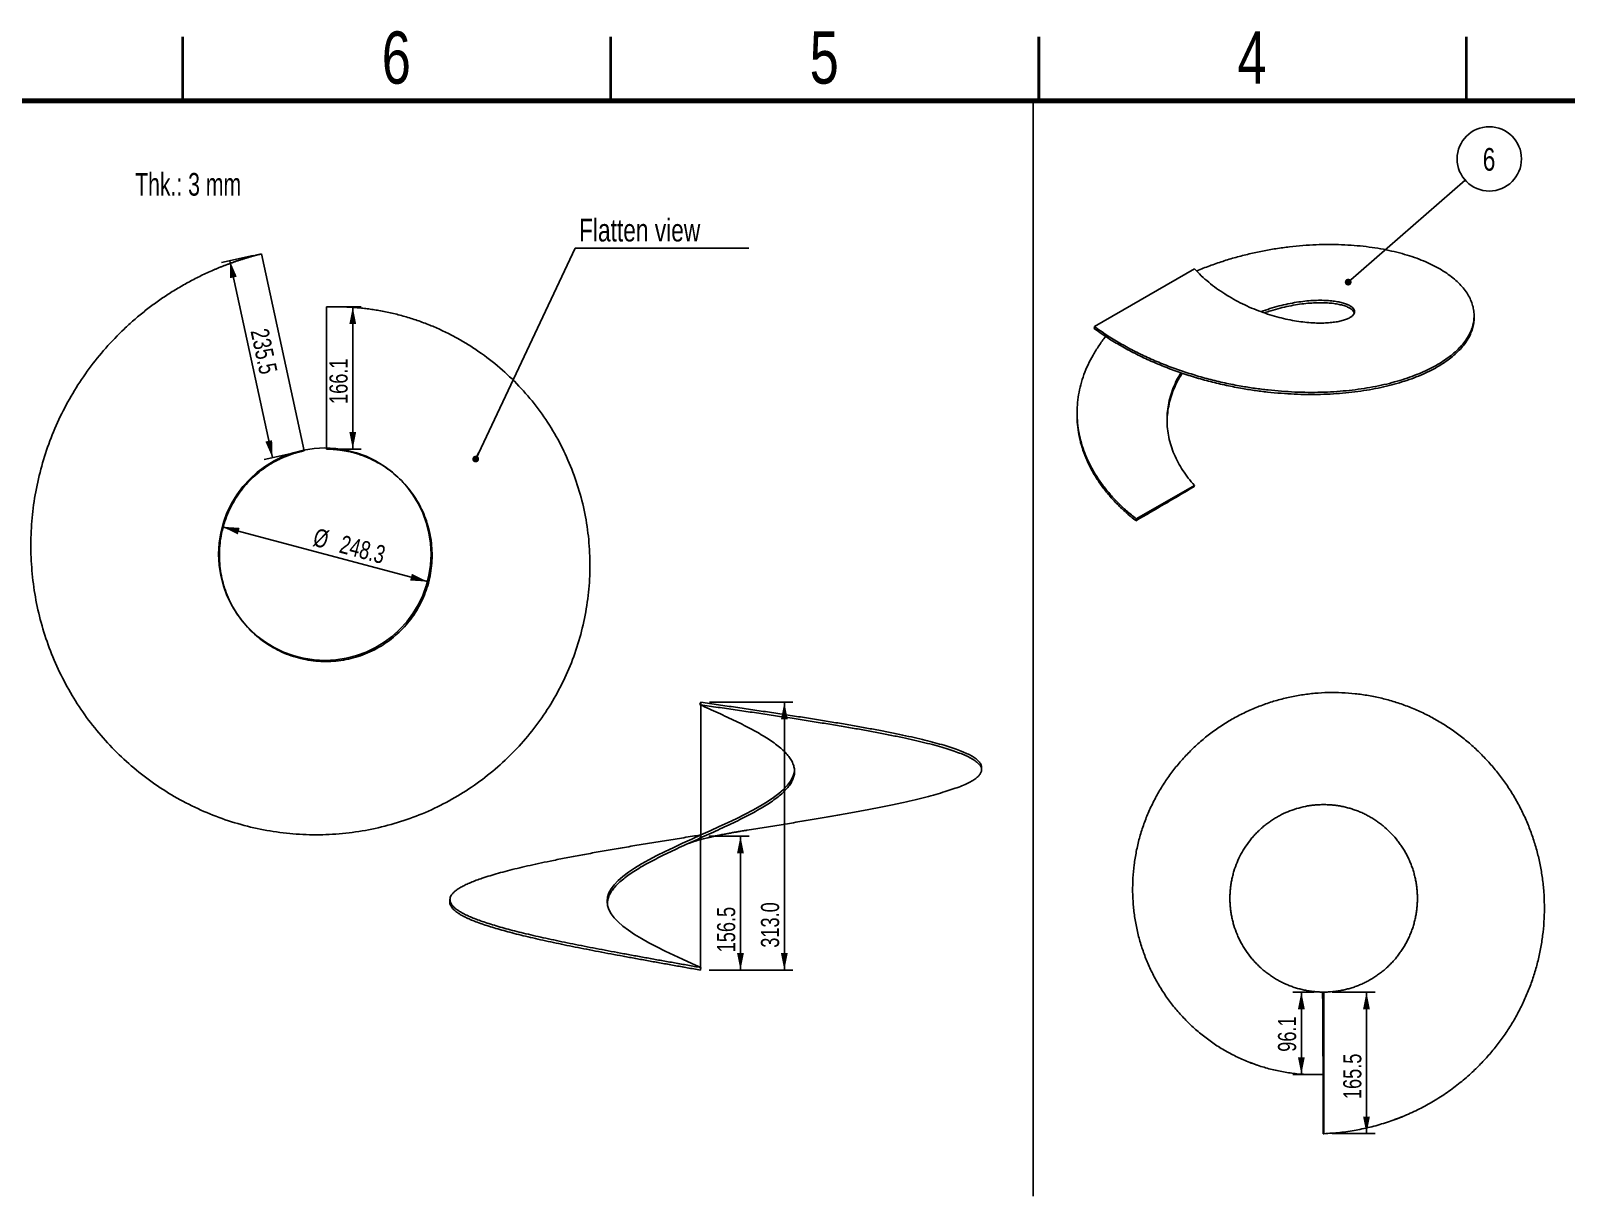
# Model space of a CAD drawing. Header units: millimetres. Extents: x 2 to 418, y 2 to 295.
# Drawn here: x 92.2 to 271.6, y 159 to 295.2 of the extents above; entities that cross this region are included whole.
import ezdxf

# ---------------------------------------------------------------- set-up
doc = ezdxf.new("R2010")
doc.units = ezdxf.units.MM
doc.header["$PDSIZE"] = -1
doc.layers.add('SHEET', color=179, linetype='Continuous')
doc.styles.add('SLDTEXTSTYLE0', font='TXT', dxfattribs={"width": 0.7})
doc.styles.add('SLDTEXTSTYLE1', font='TXT', dxfattribs={"width": 0.75})
doc.dimstyles.new('SLDDIMSTYLE0', dxfattribs={"dimtxt": 0.18, "dimasz": 0.8, "dimexe": 0, "dimexo": 0.0625, "dimgap": 0, "dimtad": 0, "dimtih": 1, "dimtoh": 1, "dimdec": 0, "dimrnd": 1e-09, "dimzin": 0, "dimdsep": 46, "dimtxsty": 'Standard', "dimblk1": 'DOT', "dimblk2": 'DOT', "dimsah": 1, "dimcen": 0.09, "dimadec": 0, "dimazin": 0, "dimtfac": 0.8, "dimtdec": 0, "dimtofl": 0, "dimtmove": 0, "dimatfit": 3, "dimldrblk": 'DOT', "dimfxl": 1, "dimfrac": 2, "dimtolj": 1, "dimtzin": 0, "dimarcsym": 0})
doc.dimstyles.new('SLDDIMSTYLE1', dxfattribs={"dimtxt": 2.116667, "dimasz": 2, "dimexe": 0, "dimexo": 0.0625, "dimgap": 0.529167, "dimtad": 1, "dimdec": 1, "dimlfac": 10, "dimrnd": 1e-09, "dimzin": 12, "dimdsep": 46, "dimtxsty": 'SLDTEXTSTYLE1', "dimsah": 1, "dimcen": 0.09, "dimadec": 0, "dimazin": 3, "dimtfac": 1, "dimtdec": 1, "dimtofl": 0, "dimtmove": 0, "dimatfit": 3, "dimfxl": 1, "dimfrac": 2, "dimtolj": 1, "dimtzin": 12, "dimarcsym": 0})
doc.dimstyles.new('SLDDIMSTYLE11', dxfattribs={"dimtxt": 2.116667, "dimasz": 2, "dimexe": 0, "dimexo": 0.0625, "dimgap": 0.529167, "dimtad": 1, "dimdec": 1, "dimlfac": 10, "dimrnd": 1e-09, "dimzin": 4, "dimdsep": 46, "dimtxsty": 'SLDTEXTSTYLE1', "dimsah": 1, "dimcen": 0.09, "dimadec": 0, "dimazin": 1, "dimtfac": 1, "dimtdec": 1, "dimtofl": 0, "dimtmove": 0, "dimatfit": 3, "dimfxl": 1, "dimfrac": 2, "dimtolj": 1, "dimtzin": 12, "dimarcsym": 0})
doc.dimstyles.new('SLDDIMSTYLE3', dxfattribs={"dimtxt": 2.116667, "dimasz": 2, "dimexe": 0, "dimexo": 0.0625, "dimgap": 0.529167, "dimtad": 1, "dimdec": 1, "dimlfac": 10, "dimrnd": 1e-09, "dimzin": 12, "dimdsep": 46, "dimtxsty": 'SLDTEXTSTYLE1', "dimsah": 1, "dimcen": 0, "dimadec": 0, "dimazin": 3, "dimtfac": 1, "dimtdec": 1, "dimtmove": 0, "dimatfit": 3, "dimfxl": 1, "dimfrac": 2, "dimtolj": 1, "dimtzin": 12, "dimarcsym": 0})

# ---------------------------------------------------------------- blocks, each defined once
blk = doc.blocks.new('SW_NOTE_0_4')
at = {"layer": 'SHEET', "color": 0}
blk.add_circle((2.83, 2.47), 3.76, dxfattribs=at)
at = {"layer": 'SHEET', "color": 0, "insert": (2.8, 3.74), "char_height": 2.65, "attachment_point": 2, "style": 'SLDTEXTSTYLE1'}
blk.add_mtext('6', dxfattribs=at)
blk = doc.blocks.new('_Dot')
at = {"color": 0, "linetype": 'ByBlock', "lineweight": -2}
blk.add_line((-0.5, 0), (-1, 0), dxfattribs=at)
at = {"color": 0, "linetype": 'ByBlock', "const_width": 0.5}
blk.add_lwpolyline([(-0.25, 0, 1), (0.25, 0, 1)], format="xyb", close=True, dxfattribs=at)
blk = doc.blocks.new('_D_2')
at = {"layer": 'SHEET'}
blk.add_line((138.58, 230.83), (114.6, 237.24), dxfattribs=at)
for points in [[(114.6, 237.24), (116.43, 236.34), (116.63, 237.11)], [(138.58, 230.83), (136.76, 231.74), (136.55, 230.96)]]:
    blk.add_solid(points, dxfattribs=at)
at = {"layer": 'SHEET', "char_height": 2.117, "attachment_point": 1, "rotation": 345.0388, "style": 'SLDTEXTSTYLE1'}
for s, insert in [('%%c', (125.62, 237.12)), ('248.3', (128.7, 236.3))]:
    blk.add_mtext(s, dxfattribs=dict(at, insert=insert))
blk = doc.blocks.new('_D_3')
at = {"layer": 'SHEET'}
for p, q in [((118.22, 268.92), (114.51, 268.12)), ((120.46, 245.32), (115.49, 268.33)), ((123.19, 245.91), (119.48, 245.11))]:
    blk.add_line(p, q, dxfattribs=at)
for points in [[(115.49, 268.33), (115.52, 266.29), (116.3, 266.46)], [(120.46, 245.32), (120.43, 247.36), (119.64, 247.19)]]:
    blk.add_solid(points, dxfattribs=at)
at = {"layer": 'SHEET', "insert": (119.96, 260.56), "char_height": 2.117, "attachment_point": 1, "rotation": 282.1842, "style": 'SLDTEXTSTYLE1'}
blk.add_mtext('235.5', dxfattribs=at)
blk = doc.blocks.new('_D_4')
at = {"layer": 'SHEET'}
for p, q in [((127.77, 262.93), (130.85, 262.93)), ((129.85, 262.93), (129.85, 246.32)), ((127.79, 246.32), (130.85, 246.32))]:
    blk.add_line(p, q, dxfattribs=at)
for points in [[(129.85, 262.93), (129.45, 260.93), (130.25, 260.93)], [(129.85, 246.32), (130.25, 248.32), (129.45, 248.32)]]:
    blk.add_solid(points, dxfattribs=at)
at = {"layer": 'SHEET', "insert": (127.13, 251.59), "char_height": 2.117, "attachment_point": 1, "rotation": 90, "style": 'SLDTEXTSTYLE1'}
blk.add_mtext('166.1', dxfattribs=at)
blk = doc.blocks.new('SW_NOTE_0_6')
at = {"layer": 'SHEET', "color": 0}
blk.add_line((20.32, 0), (0, 0), dxfattribs=at)
at = {"layer": 'SHEET', "color": 0, "insert": (0.47, 3.43), "char_height": 2.6458, "attachment_point": 1, "style": 'SLDTEXTSTYLE1'}
blk.add_mtext('Flatten view', dxfattribs=at)
blk = doc.blocks.new('_D_22')
at = {"layer": 'SHEET'}
for p, q in [((171.5, 201.08), (176.15, 201.08)), ((175.15, 185.43), (175.15, 201.08)), ((171.48, 185.43), (176.15, 185.43))]:
    blk.add_line(p, q, dxfattribs=at)
for points in [[(175.15, 201.08), (174.75, 199.08), (175.55, 199.08)], [(175.15, 185.43), (175.55, 187.43), (174.75, 187.43)]]:
    blk.add_solid(points, dxfattribs=at)
at = {"layer": 'SHEET', "insert": (172.42, 187.51), "char_height": 2.117, "attachment_point": 1, "rotation": 90, "style": 'SLDTEXTSTYLE1'}
blk.add_mtext('156.5', dxfattribs=at)
blk = doc.blocks.new('_D_23')
at = {"layer": 'SHEET'}
for p, q in [((171.53, 216.73), (181.28, 216.73)), ((180.28, 185.43), (180.28, 216.73)), ((171.48, 185.43), (181.28, 185.43))]:
    blk.add_line(p, q, dxfattribs=at)
for points in [[(180.28, 216.73), (179.88, 214.73), (180.68, 214.73)], [(180.28, 185.43), (180.68, 187.43), (179.88, 187.43)]]:
    blk.add_solid(points, dxfattribs=at)
at = {"layer": 'SHEET', "insert": (177.55, 188.05), "char_height": 2.117, "attachment_point": 1, "rotation": 90, "style": 'SLDTEXTSTYLE1'}
blk.add_mtext('313.0', dxfattribs=at)
blk = doc.blocks.new('_D_24')
at = {"layer": 'SHEET'}
for p, q in [((242.17, 182.86), (239.69, 182.86)), ((240.69, 173.25), (240.69, 182.86)), ((242.23, 173.25), (239.69, 173.25))]:
    blk.add_line(p, q, dxfattribs=at)
for points in [[(240.69, 182.86), (240.29, 180.86), (241.09, 180.86)], [(240.69, 173.25), (241.09, 175.25), (240.29, 175.25)]]:
    blk.add_solid(points, dxfattribs=at)
at = {"layer": 'SHEET', "insert": (237.96, 175.89), "char_height": 2.117, "attachment_point": 1, "rotation": 90, "style": 'SLDTEXTSTYLE1'}
blk.add_mtext('96.1', dxfattribs=at)
blk = doc.blocks.new('_D_25')
at = {"layer": 'SHEET'}
for p, q in [((244.3, 182.86), (249.3, 182.86)), ((248.3, 182.86), (248.3, 166.32)), ((244.3, 166.32), (249.3, 166.32))]:
    blk.add_line(p, q, dxfattribs=at)
for points in [[(248.3, 182.86), (247.9, 180.86), (248.7, 180.86)], [(248.3, 166.32), (248.7, 168.32), (247.9, 168.32)]]:
    blk.add_solid(points, dxfattribs=at)
at = {"layer": 'SHEET', "insert": (245.58, 170.36), "char_height": 2.117, "attachment_point": 1, "rotation": 90, "style": 'SLDTEXTSTYLE1'}
blk.add_mtext('165.5', dxfattribs=at)

msp = doc.modelspace()

# ---------------------------------------------------------------- linework, layer by layer
at = {"color": 7, "linetype": 'Continuous', "lineweight": 35}
for p, q in [((110, 287), (110, 294.5)), ((160, 287), (160, 294.5)), ((210, 294.5), (210, 287)), ((210, 287), (210, 294.5)), ((260, 287), (260, 294.5))]:
    msp.add_line(p, q, dxfattribs=at)
at = {"color": 7, "linetype": 'Continuous', "lineweight": 70}
msp.add_line((10, 287), (410, 287), dxfattribs=at)
at = {"color": 7, "linetype": 'Continuous', "lineweight": 25}
for p, q in [((124.172, 246.119), (119.202, 269.133)), ((228.199, 267.391), (216.5, 260.638)), ((126.765, 262.926), (126.794, 246.316)), ((216.463, 260.418), (216.5, 260.638)), ((221.406, 238.157), (228.199, 242.079)), ((228.112, 241.905), (228.199, 242.079)), ((221.357, 237.947), (221.406, 238.157)), ((170.528, 216.728), (170.405, 216.454)), ((170.528, 216.728), (170.486, 216.431)), ((170.528, 185.728), (170.475, 185.432)), ((243.175, 182.862), (243.298, 182.862)), ((243.298, 182.862), (243.298, 166.317)), ((234.752, 174.623), (235.516, 174.332)), ((243.245, 166.317), (243.298, 166.317))]:
    msp.add_line(p, q, dxfattribs=at)
at = {"color": 7, "linetype": 'Continuous', "lineweight": 25, "flags": 128}
for points in [[(181.46, 208.766), (181.43, 208.494), (181.272, 208.009), (181.011, 207.524), (180.649, 207.04), (180.189, 206.556), (179.636, 206.071), (178.996, 205.587), (178.274, 205.103), (177.478, 204.619), (176.614, 204.134), (175.692, 203.649), (174.72, 203.165), (173.708, 202.681), (172.665, 202.196), (171.602, 201.712), (170.528, 201.228), (169.455, 200.744), (168.391, 200.259), (167.348, 199.774), (166.336, 199.29), (165.364, 198.806), (164.442, 198.321), (163.578, 197.837), (162.782, 197.353), (162.06, 196.869), (161.42, 196.384), (160.867, 195.899), (160.407, 195.415), (160.045, 194.931), (159.784, 194.446), (159.626, 193.962), (159.573, 193.478), (159.626, 192.994), (159.784, 192.509), (160.045, 192.024), (160.407, 191.54), (160.867, 191.056), (161.42, 190.571), (162.06, 190.087), (162.782, 189.603), (163.578, 189.119), (164.442, 188.634), (165.364, 188.149), (166.336, 187.665), (167.348, 187.181), (168.391, 186.696), (169.455, 186.212), (170.528, 185.728), (170.528, 185.728)], [(203.317, 208.85), (203.315, 209.002), (203.313, 209.154)], [(141.209, 193.676), (141.207, 193.524), (141.204, 193.372)]]:
    msp.add_lwpolyline(points, dxfattribs=at)
at = {"color": 7, "linetype": 'Continuous', "lineweight": 25}
for points, knots in [([(216.5, 260.638), (216.976, 260.301), (217.925, 259.63), (219.453, 258.698), (221.047, 257.824), (222.716, 257.015), (224.443, 256.273), (226.218, 255.603), (228.03, 255.007), (229.876, 254.484), (231.754, 254.034), (233.544, 253.681), (235.231, 253.412), (236.804, 253.214), (238.37, 253.069), (239.928, 252.977), (241.473, 252.938), (242.995, 252.951), (244.482, 253.016), (245.93, 253.131), (247.338, 253.295), (248.707, 253.507), (250.029, 253.766), (251.294, 254.07), (252.494, 254.416), (253.627, 254.801), (254.692, 255.224), (255.689, 255.685), (256.609, 256.181), (257.446, 256.706), (258.196, 257.257), (258.858, 257.831), (259.432, 258.429), (259.914, 259.047), (260.302, 259.68), (260.591, 260.323), (260.783, 260.972), (260.876, 261.625), (260.87, 262.282), (260.763, 262.938), (260.556, 263.585), (260.251, 264.221), (259.85, 264.841), (259.351, 265.446), (258.755, 266.032), (258.066, 266.593), (257.288, 267.124), (256.426, 267.623), (255.481, 268.087), (254.452, 268.515), (253.345, 268.902), (252.168, 269.244), (250.93, 269.539), (249.632, 269.785), (248.274, 269.98), (246.863, 270.121), (245.409, 270.206), (243.922, 270.234), (242.408, 270.202), (240.866, 270.112), (239.302, 269.959), (237.727, 269.744), (236.154, 269.467), (234.59, 269.129), (233.034, 268.727), (231.491, 268.265), (229.979, 267.733), (228.967, 267.35), (228.475, 267.13), (228.462, 267.124)], [0, 0, 0, 0, 0.0177185, 0.0353402, 0.0529477, 0.0706234, 0.0883684, 0.1059835, 0.1235309, 0.1410946, 0.158757, 0.1764978, 0.1911787, 0.2058084, 0.2204322, 0.2351019, 0.249871, 0.2646408, 0.2793125, 0.2939392, 0.308571, 0.3232587, 0.3380479, 0.352794, 0.3674531, 0.3820769, 0.3967219, 0.4114389, 0.4262388, 0.4409525, 0.4555968, 0.470224, 0.4848873, 0.4996482, 0.5144272, 0.5291155, 0.5437452, 0.5583845, 0.5730844, 0.5878862, 0.6026204, 0.6172728, 0.6319027, 0.6465676, 0.6613307, 0.6761189, 0.6907987, 0.7054325, 0.7200792, 0.7348004, 0.7496006, 0.7643251, 0.7789699, 0.7936034, 0.8083051, 0.8230949, 0.8378479, 0.8525094, 0.8671473, 0.8818177, 0.8965935, 0.9113736, 0.9260576, 0.9406851, 0.955359, 0.9701168, 0.9849018, 0.9996011, 1, 1, 1, 1]), ([(119.202, 269.133), (119.145, 269.119), (119.031, 269.091), (118.859, 269.047), (118.688, 269.003), (118.518, 268.958), (118.347, 268.912), (118.177, 268.865), (118.007, 268.817), (117.837, 268.769), (117.668, 268.719), (117.499, 268.669), (117.33, 268.618), (117.161, 268.566), (116.993, 268.514), (116.825, 268.46), (116.658, 268.406), (116.49, 268.351), (116.323, 268.295), (116.156, 268.238), (115.99, 268.181), (115.824, 268.123), (115.658, 268.063), (115.492, 268.003), (115.327, 267.943), (115.161, 267.881), (114.997, 267.819), (114.832, 267.755), (114.668, 267.691), (114.504, 267.626), (114.34, 267.561), (114.177, 267.494), (114.014, 267.427), (113.851, 267.358), (113.688, 267.289), (113.526, 267.22), (112.946, 266.966), (111.958, 266.508), (110.588, 265.797), (109.25, 265.028), (107.946, 264.201), (106.679, 263.318), (105.452, 262.382), (104.267, 261.393), (102.746, 260.007), (100.958, 258.152), (99.018, 255.747), (97.295, 253.182), (95.805, 250.475), (94.558, 247.648), (93.567, 244.721), (92.838, 241.719), (92.38, 238.662), (92.194, 235.578), (92.287, 232.489), (92.655, 229.421), (93.299, 226.398), (94.211, 223.446), (95.388, 220.589), (96.818, 217.85), (98.493, 215.252), (100.397, 212.818), (102.517, 210.57), (104.833, 208.525), (107.33, 206.702), (109.983, 205.118), (112.773, 203.788), (115.673, 202.722), (118.661, 201.933), (121.709, 201.425), (124.793, 201.208), (127.882, 201.281), (130.951, 201.648), (133.971, 202.302), (136.915, 203.243), (139.756, 204.459), (142.467, 205.944), (145.023, 207.681), (147.399, 209.658), (149.572, 211.855), (151.521, 214.254), (153.228, 216.831), (154.672, 219.564), (155.843, 222.424), (156.724, 225.387), (157.309, 228.421), (157.588, 231.5), (157.56, 234.59), (157.221, 237.663), (156.577, 240.686), (155.629, 243.628), (154.39, 246.46), (152.868, 249.15), (151.081, 251.672), (149.043, 253.997), (146.779, 256.1), (144.718, 257.649), (142.982, 258.755), (141.638, 259.515), (140.258, 260.203), (138.841, 260.82), (137.394, 261.361), (135.922, 261.826), (134.428, 262.212), (133.307, 262.44), (132.574, 262.564), (132.234, 262.618), (131.894, 262.668), (131.553, 262.713), (131.212, 262.755), (130.872, 262.792), (130.531, 262.826), (130.189, 262.855), (129.848, 262.88), (129.506, 262.902), (129.164, 262.919), (128.822, 262.932), (128.48, 262.941), (128.137, 262.946), (127.794, 262.947), (127.452, 262.944), (127.108, 262.938), (126.88, 262.93), (126.765, 262.926)], [0, 0, 0, 0, 0.0008956, 0.0017908, 0.0026857, 0.0035802, 0.0044744, 0.0053683, 0.0062619, 0.0071553, 0.0080484, 0.0089414, 0.0098341, 0.0107267, 0.0116191, 0.0125114, 0.0134036, 0.0142958, 0.0151878, 0.0160799, 0.0169719, 0.0178639, 0.018756, 0.0196481, 0.0205403, 0.0214325, 0.0223249, 0.0232174, 0.0241101, 0.025003, 0.025896, 0.0267893, 0.0276829, 0.0285767, 0.0294707, 0.0303651, 0.0312598, 0.0390872, 0.0468961, 0.0547013, 0.0625173, 0.0703441, 0.0781527, 0.085958, 0.0937747, 0.1094072, 0.1250246, 0.140656, 0.1562744, 0.1719068, 0.187524, 0.2031562, 0.2187736, 0.2344049, 0.250023, 0.2656566, 0.2812723, 0.2969044, 0.3125215, 0.3281552, 0.3437706, 0.3594043, 0.3750195, 0.3906552, 0.4062683, 0.4219024, 0.4375169, 0.4531509, 0.4687654, 0.4843975, 0.5000137, 0.5156452, 0.5312619, 0.5468938, 0.56251, 0.5781438, 0.5937579, 0.6093912, 0.6250056, 0.6406384, 0.6562532, 0.6718866, 0.6875006, 0.7031344, 0.7187478, 0.7343794, 0.7499949, 0.76563, 0.7812417, 0.7968765, 0.8124884, 0.8281194, 0.8437349, 0.8593699, 0.8749811, 0.890614, 0.9062272, 0.9140596, 0.9218657, 0.9296666, 0.9374837, 0.9453166, 0.9531225, 0.9609231, 0.9687401, 0.970485, 0.9722276, 0.9739682, 0.9757071, 0.9774444, 0.9791804, 0.9809154, 0.9826495, 0.9843831, 0.9861164, 0.9878496, 0.9895829, 0.9913167, 0.9930511, 0.9947864, 0.9965228, 0.9982606, 1, 1, 1, 1]), ([(235.958, 262.371), (236.312, 262.495), (237.025, 262.745), (238.086, 263.045), (239.131, 263.291), (240.145, 263.477), (241.118, 263.606), (242.041, 263.682), (242.906, 263.708), (243.705, 263.686), (244.427, 263.62), (245.068, 263.517), (245.622, 263.38), (246.083, 263.213), (246.445, 263.023), (246.707, 262.816), (246.865, 262.597), (246.919, 262.371), (246.865, 262.145), (246.707, 261.926), (246.445, 261.719), (246.083, 261.529), (245.622, 261.362), (245.068, 261.225), (244.427, 261.122), (243.705, 261.056), (242.906, 261.034), (242.041, 261.06), (241.118, 261.136), (240.145, 261.265), (239.131, 261.451), (238.086, 261.696), (237.021, 262), (235.946, 262.365), (234.87, 262.791), (233.805, 263.278), (232.761, 263.825), (231.747, 264.429), (230.773, 265.09), (229.851, 265.806), (228.982, 266.57), (228.46, 267.118), (228.199, 267.391)], [0, 0, 0, 0, 0.0247227, 0.0497392, 0.0747556, 0.0997529, 0.1247502, 0.1497666, 0.1747831, 0.1997804, 0.2247776, 0.2497941, 0.2748105, 0.2998078, 0.3248051, 0.3498215, 0.374838, 0.3998353, 0.4248326, 0.449849, 0.4748654, 0.4998627, 0.52486, 0.5498764, 0.5748929, 0.5998902, 0.6248875, 0.6499039, 0.6749203, 0.6999176, 0.7249149, 0.7499314, 0.7749478, 0.7999451, 0.8249424, 0.8499588, 0.8749752, 0.8999726, 0.9249697, 0.9499866, 0.9750022, 1, 1, 1, 1]), ([(236.372, 262.23), (236.628, 262.318), (237.241, 262.529), (238.201, 262.793), (239.241, 263.033), (240.248, 263.213), (241.213, 263.336), (242.128, 263.407), (242.984, 263.428), (243.772, 263.402), (244.484, 263.333), (245.114, 263.227), (245.657, 263.087), (246.106, 262.919), (246.457, 262.728), (246.702, 262.52), (246.839, 262.337), (246.852, 262.223), (246.856, 262.183)], [0, 0, 0, 0, 0.04700379, 0.11263179, 0.17824786, 0.2438221, 0.30940658, 0.37503196, 0.44064654, 0.50622028, 0.57180555, 0.63743281, 0.70305032, 0.76862802, 0.83421836, 0.89985177, 0.9654764, 1, 1, 1, 1]), ([(260.875, 261.827), (260.873, 261.868), (260.87, 261.949), (260.867, 262.031), (260.866, 262.072)], [0, 0, 0, 0, 0.5000043, 1, 1, 1, 1]), ([(216.463, 260.418), (216.938, 260.081), (217.884, 259.409), (219.409, 258.475), (221.002, 257.599), (222.668, 256.788), (224.394, 256.044), (226.167, 255.372), (227.977, 254.773), (229.822, 254.248), (231.7, 253.795), (233.49, 253.44), (235.176, 253.169), (236.75, 252.969), (238.316, 252.822), (239.875, 252.728), (241.421, 252.687), (242.944, 252.698), (244.432, 252.761), (245.881, 252.874), (247.292, 253.036), (248.663, 253.246), (249.987, 253.504), (251.254, 253.806), (252.456, 254.151), (253.592, 254.534), (254.661, 254.957), (255.66, 255.416), (256.583, 255.911), (257.424, 256.435), (258.177, 256.985), (258.842, 257.559), (259.42, 258.156), (259.907, 258.773), (260.298, 259.406), (260.592, 260.049), (260.784, 260.698), (260.881, 261.292), (260.87, 261.668), (260.865, 261.826)], [0, 0, 0, 0, 0.0311283, 0.062089, 0.093025, 0.1240826, 0.1552606, 0.1862118, 0.2170439, 0.2479062, 0.2789418, 0.3101148, 0.3359126, 0.3616199, 0.3873174, 0.4130966, 0.4390492, 0.4650054, 0.4907882, 0.516493, 0.5422049, 0.5680184, 0.5940073, 0.6199229, 0.6456844, 0.6713874, 0.6971238, 0.7229887, 0.7489999, 0.7748589, 0.8005976, 0.8263044, 0.8520768, 0.8780197, 0.9039954, 0.9298116, 0.9555247, 0.9812548, 1, 1, 1, 1]), ([(217.824, 259.475), (217.822, 259.473), (217.527, 259.126), (217.026, 258.402), (216.332, 257.306), (215.751, 256.177), (215.272, 255.022), (214.903, 253.848), (214.646, 252.663), (214.502, 251.472), (214.472, 250.274), (214.557, 249.073), (214.757, 247.876), (215.07, 246.694), (215.495, 245.528), (216.031, 244.379), (216.677, 243.251), (217.428, 242.154), (218.277, 241.094), (219.223, 240.073), (220.258, 239.087), (221.022, 238.468), (221.406, 238.157)], [0, 0, 0, 0, 0.0003426, 0.0529101, 0.1052453, 0.1576966, 0.2104678, 0.2633322, 0.3158714, 0.3682281, 0.4206932, 0.473554, 0.526393, 0.5788579, 0.6312321, 0.6837623, 0.736704, 0.7894478, 0.8418683, 0.8942615, 0.9469204, 1, 1, 1, 1]), ([(228.199, 242.079), (227.953, 242.361), (227.461, 242.925), (226.824, 243.823), (226.269, 244.751), (225.808, 245.708), (225.446, 246.689), (225.185, 247.688), (225.027, 248.698), (224.973, 249.715), (225.027, 250.731), (225.185, 251.741), (225.446, 252.74), (225.811, 253.72), (226.201, 254.555), (226.505, 255.049), (226.62, 255.236)], [0, 0, 0, 0, 0.0734665, 0.1469849, 0.2205075, 0.2939715, 0.3674367, 0.4409576, 0.5144788, 0.5879435, 0.6614084, 0.7349294, 0.8084505, 0.8819153, 0.9553801, 1, 1, 1, 1]), ([(225.025, 249.037), (225.015, 249.212), (224.987, 249.725), (225.056, 250.578), (225.224, 251.586), (225.498, 252.582), (225.874, 253.559), (226.296, 254.43), (226.631, 254.961), (226.773, 255.185)], [0, 0, 0, 0, 0.0828192, 0.2427595, 0.4027823, 0.5627638, 0.722632, 0.8825131, 1, 1, 1, 1]), ([(214.499, 250.493), (214.493, 250.354), (214.472, 249.814), (214.553, 248.873), (214.742, 247.676), (215.053, 246.493), (215.473, 245.327), (216.005, 244.177), (216.647, 243.049), (217.394, 241.95), (218.238, 240.889), (219.18, 239.867), (220.212, 238.879), (220.974, 238.258), (221.357, 237.947)], [0, 0, 0, 0, 0.0305519, 0.1190242, 0.2074591, 0.2952617, 0.3829174, 0.4708249, 0.5594223, 0.6476812, 0.7354017, 0.8230738, 0.9111807, 1, 1, 1, 1]), ([(214.489, 250.731), (214.488, 250.691), (214.487, 250.612), (214.486, 250.533), (214.486, 250.493)], [0, 0, 0, 0, 0.49999931, 1, 1, 1, 1]), ([(126.794, 246.316), (126.832, 246.316), (126.907, 246.315), (127.019, 246.313), (127.131, 246.31), (127.243, 246.305), (127.355, 246.3), (127.467, 246.294), (127.578, 246.286), (127.69, 246.278), (127.802, 246.269), (127.913, 246.258), (128.025, 246.247), (128.136, 246.234), (128.248, 246.221), (128.359, 246.206), (128.47, 246.191), (128.582, 246.174), (128.693, 246.157), (128.804, 246.138), (128.915, 246.119), (129.026, 246.098), (129.293, 246.046), (129.714, 245.952), (130.283, 245.796), (130.843, 245.614), (131.577, 245.335), (132.469, 244.922), (133.488, 244.325), (134.446, 243.635), (135.334, 242.858), (136.143, 242), (136.868, 241.068), (137.502, 240.072), (138.038, 239.021), (138.472, 237.924), (138.799, 236.789), (139.018, 235.629), (139.126, 234.454), (139.122, 233.275), (139.005, 232.1), (138.778, 230.94), (138.443, 229.81), (138.002, 228.716), (137.457, 227.668), (136.817, 226.675), (136.087, 225.749), (135.271, 224.897), (134.377, 224.126), (133.415, 223.441), (132.393, 222.852), (131.32, 222.362), (130.204, 221.977), (129.056, 221.698), (127.889, 221.529), (126.711, 221.472), (125.531, 221.528), (124.362, 221.693), (123.215, 221.969), (122.1, 222.352), (121.024, 222.841), (120, 223.427), (119.036, 224.108), (118.142, 224.877), (117.324, 225.729), (116.589, 226.653), (115.946, 227.642), (115.4, 228.687), (114.956, 229.782), (114.615, 230.912), (114.383, 232.069), (114.263, 233.242), (114.255, 234.423), (114.356, 235.6), (114.569, 236.76), (114.891, 237.894), (115.32, 238.995), (115.85, 240.05), (116.477, 241.049), (117.196, 241.985), (118.001, 242.848), (118.883, 243.633), (119.677, 244.214), (120.341, 244.631), (120.854, 244.92), (121.381, 245.185), (121.807, 245.374), (122.123, 245.503), (122.323, 245.581), (122.525, 245.655), (122.727, 245.725), (122.931, 245.792), (123.135, 245.856), (123.341, 245.916), (123.547, 245.972), (123.754, 246.025), (123.962, 246.074), (124.102, 246.104), (124.172, 246.119)], [0, 0, 0, 0, 0.0014875, 0.0029744, 0.0044607, 0.0059466, 0.0074322, 0.0089176, 0.010403, 0.0118884, 0.013374, 0.0148599, 0.0163463, 0.0178332, 0.0193207, 0.0208091, 0.0222984, 0.0237888, 0.0252803, 0.0267731, 0.0282673, 0.029763, 0.0312604, 0.0391076, 0.0469211, 0.0547186, 0.0625179, 0.0781149, 0.0937666, 0.1094194, 0.1250153, 0.1406146, 0.1562639, 0.1719175, 0.1875127, 0.2031084, 0.2187613, 0.2344171, 0.25001, 0.2656029, 0.2812587, 0.2969166, 0.3125075, 0.3281033, 0.3437562, 0.3594131, 0.3750049, 0.3906023, 0.4062536, 0.4219058, 0.4375023, 0.4530997, 0.468751, 0.484403, 0.4999998, 0.5155984, 0.5312485, 0.5469043, 0.5624973, 0.5780949, 0.593746, 0.6093993, 0.6249948, 0.6405908, 0.6562435, 0.6718985, 0.6874922, 0.7030857, 0.718741, 0.7343987, 0.7499897, 0.7655846, 0.7812385, 0.7968958, 0.8124873, 0.828083, 0.843736, 0.8593918, 0.8749848, 0.8905784, 0.9062336, 0.9218902, 0.9374824, 0.9452833, 0.9530815, 0.9608946, 0.9687399, 0.9715984, 0.974451, 0.9772986, 0.9801421, 0.9829822, 0.9858198, 0.9886557, 0.9914909, 0.9943261, 0.9971622, 1, 1, 1, 1]), ([(221.357, 237.947), (222.486, 238.603), (223.614, 239.26), (225.304, 240.249), (225.867, 240.578), (226.991, 241.24), (227.553, 241.572), (228.112, 241.905)], [-0.048037111, -0.048037111, -0.048037111, -0.048037111, 0, 0, 0.024018555, 0.024018555, 0.048037111, 0.048037111, 0.048037111, 0.048037111]), ([(243.298, 166.317), (243.933, 166.355), (245.198, 166.431), (247.078, 166.712), (248.933, 167.112), (250.76, 167.644), (252.545, 168.303), (254.276, 169.083), (255.941, 169.979), (257.541, 170.99), (259.071, 172.115), (260.439, 173.279), (261.65, 174.454), (262.713, 175.615), (263.705, 176.837), (264.627, 178.12), (265.472, 179.46), (266.235, 180.848), (266.912, 182.275), (267.499, 183.735), (267.998, 185.228), (268.408, 186.754), (268.725, 188.306), (268.947, 189.873), (269.072, 191.445), (269.101, 193.018), (269.035, 194.592), (268.871, 196.164), (268.611, 197.726), (268.255, 199.266), (267.806, 200.775), (267.265, 202.252), (266.633, 203.696), (265.909, 205.102), (265.099, 206.461), (264.207, 207.762), (263.238, 209.001), (262.194, 210.177), (261.073, 211.289), (259.882, 212.33), (258.628, 213.291), (257.321, 214.168), (255.963, 214.958), (254.554, 215.661), (253.097, 216.275), (251.604, 216.793), (250.085, 217.212), (248.547, 217.532), (246.99, 217.751), (245.417, 217.869), (243.836, 217.884), (242.261, 217.795), (240.702, 217.604), (239.159, 217.311), (237.634, 216.916), (236.135, 216.419), (234.674, 215.824), (233.26, 215.135), (231.899, 214.355), (230.589, 213.484), (229.338, 212.523), (228.154, 211.48), (227.047, 210.362), (226.021, 209.176), (225.077, 207.921), (224.217, 206.599), (223.45, 205.221), (222.782, 203.798), (222.215, 202.336), (221.75, 200.837), (221.388, 199.303), (221.135, 197.748), (220.991, 196.182), (220.958, 194.616), (221.034, 193.049), (221.221, 191.486), (221.519, 189.939), (221.926, 188.422), (222.438, 186.942), (223.055, 185.5), (223.776, 184.102), (224.596, 182.759), (225.509, 181.483), (226.51, 180.28), (227.597, 179.15), (228.767, 178.099), (230.011, 177.138), (231.318, 176.274), (232.682, 175.51), (234.103, 174.847), (235.573, 174.291), (237.079, 173.848), (238.609, 173.518), (240.157, 173.308), (241.7, 173.206), (242.724, 173.238), (243.225, 173.253)], [0, 0, 0, 0, 0.0125575, 0.0250465, 0.0375254, 0.0500526, 0.062629, 0.0751133, 0.0875495, 0.0999974, 0.1125152, 0.1250886, 0.1354933, 0.1458618, 0.156226, 0.1666228, 0.1770901, 0.1875578, 0.197956, 0.2083224, 0.2186922, 0.2291019, 0.2395833, 0.2500343, 0.2604236, 0.2707878, 0.2811671, 0.2915975, 0.3020865, 0.3125145, 0.3228933, 0.33326, 0.3436522, 0.3541137, 0.3645879, 0.3749979, 0.3853663, 0.3957416, 0.4061598, 0.4166502, 0.4270927, 0.4374773, 0.4478459, 0.4582392, 0.4687022, 0.479183, 0.489587, 0.4999583, 0.5103389, 0.5207721, 0.5312614, 0.541697, 0.5520762, 0.5624474, 0.5728668, 0.5833487, 0.5938046, 0.6041955, 0.6145698, 0.6249671, 0.6354391, 0.6459141, 0.6563211, 0.666688, 0.6770877, 0.6875469, 0.6980254, 0.7084432, 0.7188198, 0.7292098, 0.7396659, 0.7501577, 0.7605711, 0.770951, 0.7813425, 0.7917975, 0.8022853, 0.8127077, 0.823084, 0.8334833, 0.843946, 0.8544273, 0.864844, 0.8752246, 0.8856267, 0.8961072, 0.9065834, 0.9169854, 0.9273694, 0.9377844, 0.948281, 0.9587383, 0.9691315, 0.9795193, 0.9899598, 1, 1, 1, 1]), ([(170.405, 216.454), (170.764, 216.293), (171.481, 215.97), (172.547, 215.485), (173.594, 215.001), (174.612, 214.517), (175.589, 214.033), (176.517, 213.548), (177.389, 213.063), (178.194, 212.579), (178.924, 212.095), (179.573, 211.611), (180.136, 211.126), (180.607, 210.642), (180.98, 210.158), (181.251, 209.673), (181.421, 209.189), (181.486, 208.704), (181.444, 208.22), (181.297, 207.736), (181.047, 207.251), (180.697, 206.767), (180.247, 206.283), (179.703, 205.798), (179.073, 205.314), (178.36, 204.83), (177.571, 204.346), (176.715, 203.861), (175.799, 203.376), (174.833, 202.892), (173.825, 202.408), (172.785, 201.924), (171.724, 201.439), (170.651, 200.955), (169.577, 200.471), (168.513, 199.986), (167.467, 199.501), (166.451, 199.017), (165.475, 198.533), (164.547, 198.049), (163.676, 197.564), (162.871, 197.08), (162.14, 196.596), (161.491, 196.111), (160.927, 195.626), (160.456, 195.142), (160.082, 194.658), (159.811, 194.173), (159.639, 193.706), (159.611, 193.401), (159.597, 193.258)], [0, 0, 0, 0, 0.0208942, 0.0418037, 0.0627151, 0.0836084, 0.1044983, 0.1253995, 0.1463023, 0.1671909, 0.1880746, 0.2089696, 0.2298665, 0.2507494, 0.2716275, 0.2925171, 0.3134091, 0.334287, 0.3551604, 0.3760456, 0.3969333, 0.4178071, 0.4386767, 0.4595584, 0.4804428, 0.5013135, 0.5221801, 0.5430592, 0.5639412, 0.5848098, 0.6056746, 0.626552, 0.6474327, 0.6683002, 0.6891641, 0.710041, 0.7309213, 0.7517888, 0.772653, 0.7935303, 0.8144114, 0.8352799, 0.8561455, 0.8770245, 0.8979075, 0.9187783, 0.9396464, 0.9605282, 0.9814144, 1, 1, 1, 1]), ([(170.486, 216.431), (170.481, 216.431), (170.474, 216.432), (170.458, 216.436), (170.451, 216.438), (170.433, 216.443), (170.422, 216.447), (170.405, 216.454)], [0, 0, 0, 0, 0.5, 0.5, 0.75, 0.75, 1, 1, 1, 1]), ([(175.901, 201.777), (175.913, 201.779), (176.595, 201.887), (177.933, 202.102), (179.91, 202.421), (181.857, 202.742), (183.762, 203.061), (185.611, 203.379), (187.396, 203.694), (189.117, 204.01), (190.771, 204.326), (192.349, 204.642), (193.839, 204.957), (195.232, 205.27), (196.527, 205.582), (197.724, 205.894), (198.818, 206.206), (199.802, 206.518), (200.667, 206.828), (201.413, 207.137), (202.041, 207.445), (202.549, 207.754), (202.932, 208.062), (203.189, 208.37), (203.32, 208.676), (203.324, 208.981), (203.204, 209.286), (202.957, 209.591), (202.585, 209.896), (202.091, 210.199), (201.479, 210.501), (200.749, 210.802), (199.903, 211.104), (198.942, 211.405), (197.873, 211.707), (196.706, 212.005), (195.442, 212.304), (194.082, 212.602), (192.628, 212.9), (191.088, 213.199), (189.473, 213.496), (187.793, 213.791), (186.049, 214.086), (184.242, 214.381), (182.375, 214.675), (180.461, 214.971), (178.514, 215.264), (176.542, 215.556), (174.545, 215.847), (172.525, 216.139), (171.167, 216.333), (170.486, 216.431)], [0, 0, 0, 0, 0.0003519, 0.0210909, 0.0418756, 0.0627824, 0.0837453, 0.1045667, 0.1253128, 0.1460658, 0.1669133, 0.1878842, 0.2087658, 0.2295326, 0.2502636, 0.2710606, 0.2919935, 0.3129374, 0.3337326, 0.3544704, 0.3752256, 0.3960769, 0.4170531, 0.4379152, 0.4586735, 0.4794052, 0.5001904, 0.52111, 0.5420567, 0.5628653, 0.5835963, 0.6043373, 0.6251586, 0.6461245, 0.6670153, 0.6877797, 0.7085029, 0.7292655, 0.750139, 0.7710995, 0.791941, 0.812685, 0.833409, 0.8541842, 0.8750912, 0.8960414, 0.9168411, 0.9375674, 0.9582881, 0.9790755, 1, 1, 1, 1]), ([(203.298, 209.154), (203.301, 209.195), (203.312, 209.338), (203.199, 209.582), (202.961, 209.887), (202.59, 210.192), (202.099, 210.496), (201.49, 210.798), (200.764, 211.098), (199.92, 211.401), (198.961, 211.702), (197.895, 212.003), (196.73, 212.302), (195.469, 212.601), (194.111, 212.898), (192.659, 213.197), (191.121, 213.495), (189.508, 213.792), (187.829, 214.088), (186.086, 214.382), (184.28, 214.677), (182.415, 214.972), (180.502, 215.268), (178.555, 215.561), (176.584, 215.853), (174.588, 216.144), (172.567, 216.436), (171.209, 216.63), (170.528, 216.728)], [0, 0, 0, 0, 0.0158566, 0.0551477, 0.0946906, 0.1342875, 0.1736217, 0.21281, 0.2520178, 0.2913769, 0.3310099, 0.3705011, 0.4097538, 0.4489284, 0.4881787, 0.5276376, 0.567263, 0.606661, 0.6458776, 0.6850547, 0.7243304, 0.7638544, 0.8034609, 0.8427832, 0.8819664, 0.9211404, 0.9604391, 1, 1, 1, 1]), ([(243.298, 182.862), (243.119, 182.862), (242.761, 182.871), (242.224, 182.911), (241.69, 182.977), (241.16, 183.069), (240.635, 183.187), (240.116, 183.33), (239.606, 183.498), (239.104, 183.692), (238.613, 183.91), (238.132, 184.152), (237.664, 184.417), (237.21, 184.705), (236.77, 185.015), (236.345, 185.346), (235.938, 185.697), (235.549, 186.067), (235.178, 186.457), (234.71, 187), (234.175, 187.721), (233.714, 188.491), (233.391, 189.132), (233.1, 189.787), (232.859, 190.463), (232.668, 191.154), (232.55, 191.679), (232.458, 192.209), (232.392, 192.743), (232.352, 193.279), (232.339, 193.817), (232.352, 194.354), (232.392, 194.891), (232.458, 195.425), (232.55, 195.955), (232.668, 196.48), (232.859, 197.171), (233.16, 198.016), (233.621, 198.989), (234.175, 199.913), (234.71, 200.634), (235.178, 201.177), (235.549, 201.566), (235.938, 201.937), (236.345, 202.288), (236.77, 202.619), (237.21, 202.929), (237.664, 203.217), (238.288, 203.571), (239.099, 203.955), (240.113, 204.316), (240.983, 204.534), (241.69, 204.657), (242.224, 204.723), (242.761, 204.763), (243.298, 204.776), (243.836, 204.763), (244.372, 204.723), (244.906, 204.657), (245.436, 204.565), (245.961, 204.447), (246.48, 204.304), (246.99, 204.136), (247.492, 203.942), (247.983, 203.724), (248.464, 203.482), (248.932, 203.217), (249.386, 202.929), (249.826, 202.619), (250.392, 202.178), (251.057, 201.576), (251.659, 200.911), (252.1, 200.345), (252.41, 199.905), (252.698, 199.451), (252.963, 198.983), (253.205, 198.502), (253.423, 198.011), (253.617, 197.509), (253.785, 196.999), (253.928, 196.48), (254.046, 195.955), (254.138, 195.425), (254.204, 194.891), (254.244, 194.354), (254.257, 193.817), (254.244, 193.279), (254.204, 192.743), (254.138, 192.209), (254.046, 191.679), (253.928, 191.154), (253.785, 190.635), (253.617, 190.125), (253.423, 189.623), (253.205, 189.132), (252.963, 188.651), (252.698, 188.183), (252.41, 187.729), (252.1, 187.289), (251.769, 186.864), (251.418, 186.457), (251.048, 186.067), (250.658, 185.697), (250.251, 185.346), (249.826, 185.015), (249.24, 184.602), (248.624, 184.233), (247.983, 183.91), (247.492, 183.692), (246.99, 183.498), (246.48, 183.33), (245.961, 183.187), (245.436, 183.069), (244.906, 182.977), (244.194, 182.889), (243.656, 182.862), (243.298, 182.862)], [0, 0, 0, 0, 0.0078125, 0.015625, 0.0234375, 0.03125, 0.0390625, 0.046875, 0.0546875, 0.0625, 0.0703125, 0.078125, 0.0859375, 0.09375, 0.1015625, 0.109375, 0.1171875, 0.125, 0.1328125, 0.140625, 0.15625, 0.171875, 0.1796875, 0.1875, 0.203125, 0.2109375, 0.21875, 0.2265625, 0.234375, 0.2421875, 0.25, 0.2578125, 0.265625, 0.2734375, 0.28125, 0.2890625, 0.296875, 0.3125, 0.328125, 0.34375, 0.359375, 0.3671875, 0.375, 0.3828125, 0.390625, 0.3984375, 0.40625, 0.4140625, 0.421875, 0.4375, 0.453125, 0.46875, 0.4765625, 0.484375, 0.4921875, 0.5, 0.5078125, 0.515625, 0.5234375, 0.53125, 0.5390625, 0.546875, 0.5546875, 0.5625, 0.5703125, 0.578125, 0.5859375, 0.59375, 0.6015625, 0.609375, 0.625, 0.640625, 0.6484375, 0.65625, 0.6640625, 0.671875, 0.6796875, 0.6875, 0.6953125, 0.703125, 0.7109375, 0.71875, 0.7265625, 0.734375, 0.7421875, 0.75, 0.7578125, 0.765625, 0.7734375, 0.78125, 0.7890625, 0.796875, 0.8046875, 0.8125, 0.8203125, 0.828125, 0.8359375, 0.84375, 0.8515625, 0.859375, 0.8671875, 0.875, 0.8828125, 0.890625, 0.8984375, 0.90625, 0.921875, 0.9296875, 0.9375, 0.9453125, 0.953125, 0.9609375, 0.96875, 0.9765625, 0.984375, 1, 1, 1, 1]), ([(170.528, 185.728), (170.016, 185.819), (168.994, 186.002), (167.466, 186.275), (165.95, 186.545), (164.451, 186.815), (162.967, 187.083), (161.5, 187.351), (160.05, 187.62), (158.626, 187.889), (157.237, 188.157), (155.89, 188.422), (154.584, 188.688), (153.321, 188.952), (152.101, 189.217), (150.927, 189.483), (149.809, 189.748), (148.751, 190.011), (147.756, 190.273), (146.824, 190.534), (145.955, 190.796), (145.15, 191.058), (144.414, 191.32), (143.751, 191.58), (143.164, 191.839), (142.653, 192.098), (142.216, 192.355), (141.855, 192.614), (141.571, 192.872), (141.366, 193.131), (141.242, 193.387), (141.196, 193.643), (141.229, 193.898), (141.341, 194.152), (141.531, 194.407), (141.8, 194.663), (142.147, 194.917), (142.568, 195.17), (143.062, 195.422), (143.629, 195.674), (144.268, 195.926), (145.014, 196.189), (145.875, 196.465), (146.857, 196.752), (147.917, 197.037), (149.052, 197.321), (150.265, 197.604), (151.552, 197.889), (152.981, 198.189), (154.556, 198.503), (156.28, 198.831), (158.069, 199.159), (159.925, 199.486), (161.837, 199.814), (163.789, 200.14), (165.768, 200.465), (167.77, 200.787), (169.36, 201.042), (170.282, 201.188), (170.528, 201.227)], [0, 0, 0, 0, 0.0167004, 0.0333505, 0.0498883, 0.066367, 0.0828298, 0.0993241, 0.1158996, 0.1325644, 0.1491367, 0.165631, 0.1820898, 0.1985668, 0.2150972, 0.2317395, 0.2483642, 0.2648818, 0.2813516, 0.2978108, 0.3143078, 0.3308904, 0.347551, 0.3641149, 0.3806032, 0.3970605, 0.4135289, 0.4300584, 0.4466819, 0.4633075, 0.4798412, 0.4963096, 0.512764, 0.5292457, 0.5457994, 0.5624403, 0.579036, 0.5955522, 0.612006, 0.6284634, 0.6449569, 0.6615342, 0.6805634, 0.6994706, 0.718295, 0.7370953, 0.7559311, 0.7748711, 0.7938974, 0.8159417, 0.8378887, 0.85983, 0.8818586, 0.9040395, 0.926118, 0.9480769, 0.9700076, 0.9920018, 1, 1, 1, 1]), ([(168.76, 200.098), (168.821, 200.125), (168.936, 200.177), (169.119, 200.25), (169.29, 200.314), (169.446, 200.37), (169.582, 200.416), (169.695, 200.453), (169.808, 200.489), (169.94, 200.53), (170.114, 200.583), (170.354, 200.652), (170.641, 200.73), (170.981, 200.818), (171.325, 200.902), (171.703, 200.991), (172.128, 201.085), (172.603, 201.186), (173.103, 201.286), (173.604, 201.382), (174.094, 201.472), (174.463, 201.537), (174.742, 201.585), (174.949, 201.621), (175.213, 201.665), (175.535, 201.718), (175.773, 201.757), (175.902, 201.777)], [0, 0, 0, 0, 0.0488094, 0.0923322, 0.1305427, 0.1634173, 0.190935, 0.2130777, 0.2298305, 0.2561773, 0.2870024, 0.3201533, 0.3750972, 0.4265846, 0.4756115, 0.5245477, 0.5835538, 0.6434202, 0.7032487, 0.7630321, 0.815563, 0.8653098, 0.8815865, 0.9030507, 0.9299253, 0.9622327, 1, 1, 1, 1]), ([(170.475, 185.432), (169.964, 185.524), (168.942, 185.706), (167.413, 185.979), (165.898, 186.25), (164.399, 186.519), (162.916, 186.787), (161.45, 187.056), (160.001, 187.325), (158.578, 187.593), (157.19, 187.861), (155.844, 188.127), (154.54, 188.392), (153.278, 188.657), (152.059, 188.922), (150.888, 189.188), (149.771, 189.452), (148.715, 189.716), (147.722, 189.977), (146.792, 190.239), (145.925, 190.5), (145.122, 190.762), (144.388, 191.024), (143.727, 191.284), (143.143, 191.544), (142.633, 191.802), (142.199, 192.06), (141.84, 192.318), (141.56, 192.577), (141.355, 192.835), (141.239, 193.092), (141.193, 193.271), (141.207, 193.364), (141.208, 193.372)], [0, 0, 0, 0, 0.0335356, 0.0669672, 0.1001751, 0.1332648, 0.1663215, 0.1994436, 0.2327274, 0.2661926, 0.2994712, 0.3325936, 0.365646, 0.3987334, 0.4319303, 0.4653506, 0.4987367, 0.5319083, 0.5649826, 0.5980379, 0.6311676, 0.6644705, 0.6979302, 0.731195, 0.7643097, 0.7973607, 0.8304352, 0.8636328, 0.897018, 0.9304092, 0.963615, 0.9966903, 1, 1, 1, 1]), ([(243.164, 182.863), (243.035, 182.866), (242.738, 182.872), (242.443, 182.897), (242.275, 182.911)], [0, 0, 0, 0, 0.4304904, 1, 1, 1, 1]), ([(243.175, 182.862), (243.186, 181.483), (243.195, 180.104), (243.21, 177.347), (243.216, 175.968), (243.232, 171.832), (243.239, 169.074), (243.245, 166.317)], [-0.082725, -0.082725, -0.082725, -0.082725, -0.0413625, -0.0413625, 0, 0, 0.082725, 0.082725, 0.082725, 0.082725]), ([(244.05, 182.889), (243.949, 182.882), (243.736, 182.869), (243.537, 182.865), (243.432, 182.863)], [0, 0, 0, 0, 0.4716788, 1, 1, 1, 1]), ([(251.589, 167.974), (251.894, 168.074), (252.209, 168.177), (252.51, 168.313), (252.52, 168.317)], [0, 0, 0, 0, 0.9686186, 1, 1, 1, 1])]:
    msp.add_open_spline(points, degree=3, knots=knots, dxfattribs=at)
at = {"layer": 'SHEET'}
for p, q in [((209.347, 287), (209.347, 159.002)), ((170.528, 216.728), (170.475, 185.432))]:
    msp.add_line(p, q, dxfattribs=at)
msp.add_circle((126.592, 234.038), 12.413, dxfattribs=at)
for p in [(170.502, 201.08), (243.227, 173.254)]:
    msp.add_point(p, dxfattribs=at)

# ---------------------------------------------------------------- block references
for name, p in [('SW_NOTE_0_4', (259.82, 277.759)), ('SW_NOTE_0_6', (155.824, 269.792))]:
    msp.add_blockref(name, p, dxfattribs=at)

# ---------------------------------------------------------------- texts
at = {"color": 7, "linetype": 'Continuous', "lineweight": 0, "char_height": 6.096, "attachment_point": 2, "style": 'SLDTEXTSTYLE1'}
for s, insert in [('6', (134.939, 295.114)), ('5', (184.939, 295.114)), ('4', (234.939, 295.114))]:
    msp.add_mtext(s, dxfattribs=dict(at, insert=insert))
at = {"layer": 'SHEET', "insert": (104.425, 278.577), "char_height": 2.6458, "attachment_point": 1, "style": 'SLDTEXTSTYLE0'}
msp.add_mtext('Thk.: 3 mm', dxfattribs=at)

# ---------------------------------------------------------------- dimensions: what is measured, and where the dimension line sits
at = {"layer": 'SHEET'}
for base, p1, p2, angle, dimstyle, picture, middle in [((115.48758, 268.33132), (124.17175, 246.11876), (119.20245, 269.13343), 282.1842, 'SLDDIMSTYLE1', '_D_3', (118.03244, 256.54511)), ((129.855, 246.316), (126.765, 262.926), (126.794, 246.316), 90, 'SLDDIMSTYLE1', '_D_4', (129.855, 255.103)), ((180.282, 216.728), (170.475, 185.432), (170.528, 216.728), 90, 'SLDDIMSTYLE11', '_D_23', (180.282, 191.568)), ((175.153, 201.08), (170.475, 185.432), (170.502, 201.08), 90, 'SLDDIMSTYLE1', '_D_22', (175.153, 191.026)), ((240.688, 182.862), (243.227, 173.254), (243.175, 182.862), 90, 'SLDDIMSTYLE1', '_D_24', (240.688, 178.621)), ((248.304865233, 166.316970965), (243.298031217, 182.861970965), (243.298031217, 166.316970965), 90, 'SLDDIMSTYLE1', '_D_25', (248.304865233, 173.879412093))]:
    dim = msp.add_linear_dim(base=base, p1=p1, p2=p2, angle=angle, dimstyle=dimstyle, dxfattribs=at)
    dim.commit()
    dim.dimension.update_dxf_attribs({"geometry": picture, "text_midpoint": middle, "dimtype": 160})
dim = msp.add_diameter_dim_2p(p1=(138.584, 230.834), p2=(114.599, 237.243), dimstyle='SLDDIMSTYLE3', dxfattribs=at)
dim.commit()
dim.dimension.update_dxf_attribs({"geometry": '_D_2', "text_midpoint": (129.855, 233.166), "dimtype": 163})

# ---------------------------------------------------------------- leaders
for points in [[(246.163, 265.826), (259.82, 277.759)], [(144.215, 245.15), (155.824, 269.792)]]:
    msp.add_leader(points, dimstyle='SLDDIMSTYLE0', dxfattribs=at)

doc.saveas('drawing.dxf')
